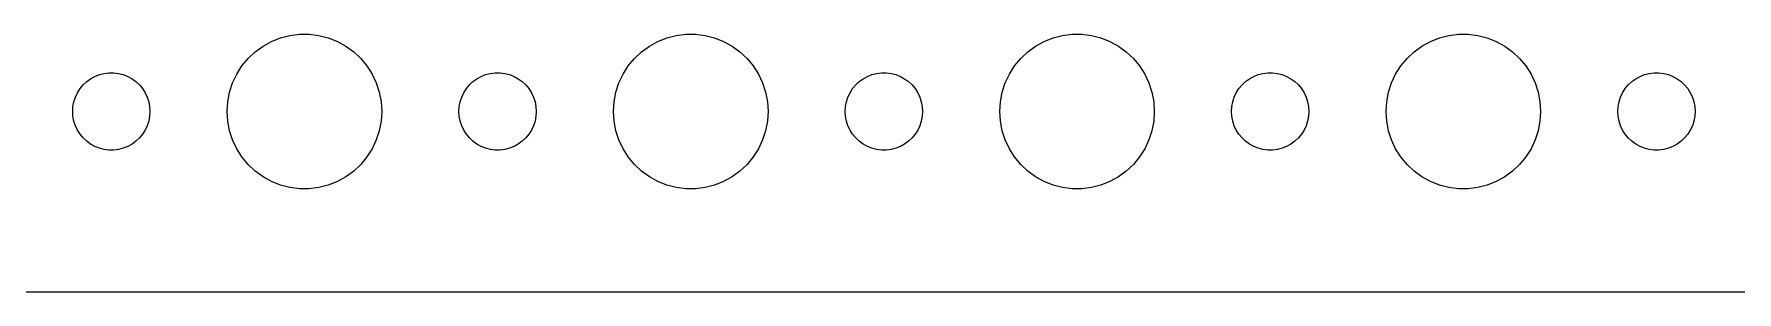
# Model space of a CAD drawing. Header units: metres. Extents: x -134 to 134, y 176 to 508.
# Drawn here: x -3 to 63.1, y 404 to 414 of the extents above; entities that cross this region are included whole.
import ezdxf

# ---------------------------------------------------------------- set-up
doc = ezdxf.new("R2010")
doc.units = ezdxf.units.M

msp = doc.modelspace()

# ---------------------------------------------------------------- linework, layer by layer
for p, q in [((6.57294, 413.853), (6.93785, 413.947)), ((6.93785, 413.947), (7.31161, 413.994)), ((7.31161, 413.994), (7.68837, 413.994)), ((7.68837, 413.994), (8.06213, 413.947)), ((8.06213, 413.947), (8.42705, 413.853)), ((21.5729, 413.853), (21.9379, 413.947)), ((21.9379, 413.947), (22.3116, 413.994)), ((22.3116, 413.994), (22.6884, 413.994)), ((22.6884, 413.994), (23.0621, 413.947)), ((23.0621, 413.947), (23.427, 413.853)), ((36.5729, 413.853), (36.9379, 413.947)), ((36.9379, 413.947), (37.3116, 413.994)), ((37.3116, 413.994), (37.6884, 413.994)), ((37.6884, 413.994), (38.0621, 413.947)), ((38.0621, 413.947), (38.427, 413.853)), ((51.5729, 413.853), (51.9379, 413.947)), ((51.9379, 413.947), (52.3116, 413.994)), ((52.3116, 413.994), (52.6884, 413.994)), ((52.6884, 413.994), (53.0621, 413.947)), ((53.0621, 413.947), (53.427, 413.853)), ((5.31308, 413.054), (5.58772, 413.312)), ((5.58772, 413.312), (5.89252, 413.533)), ((5.89252, 413.533), (6.22266, 413.714)), ((6.22266, 413.714), (6.57294, 413.853)), ((8.42705, 413.853), (8.77733, 413.714)), ((8.77733, 413.714), (9.10747, 413.533)), ((9.10747, 413.533), (9.41226, 413.312)), ((9.41226, 413.312), (9.6869, 413.054)), ((20.3131, 413.054), (20.5877, 413.312)), ((20.5877, 413.312), (20.8925, 413.533)), ((20.8925, 413.533), (21.2227, 413.714)), ((21.2227, 413.714), (21.5729, 413.853)), ((23.427, 413.853), (23.7773, 413.714)), ((23.7773, 413.714), (24.1075, 413.533)), ((24.1075, 413.533), (24.4123, 413.312)), ((24.4123, 413.312), (24.6869, 413.054)), ((35.3131, 413.054), (35.5877, 413.312)), ((35.5877, 413.312), (35.8925, 413.533)), ((35.8925, 413.533), (36.2227, 413.714)), ((36.2227, 413.714), (36.5729, 413.853)), ((38.427, 413.853), (38.7773, 413.714)), ((38.7773, 413.714), (39.1075, 413.533)), ((39.1075, 413.533), (39.4123, 413.312)), ((39.4123, 413.312), (39.6869, 413.054)), ((50.3131, 413.054), (50.5877, 413.312)), ((50.5877, 413.312), (50.8925, 413.533)), ((50.8925, 413.533), (51.2227, 413.714)), ((51.2227, 413.714), (51.5729, 413.853)), ((53.427, 413.853), (53.7773, 413.714)), ((53.7773, 413.714), (54.1075, 413.533)), ((54.1075, 413.533), (54.4123, 413.312)), ((54.4123, 413.312), (54.6869, 413.054)), ((4.87108, 412.445), (5.07294, 412.763)), ((5.07294, 412.763), (5.31308, 413.054)), ((9.6869, 413.054), (9.92705, 412.763)), ((9.92705, 412.763), (10.1289, 412.445)), ((19.8711, 412.445), (20.0729, 412.763)), ((20.0729, 412.763), (20.3131, 413.054)), ((24.6869, 413.054), (24.927, 412.763)), ((24.927, 412.763), (25.1289, 412.445)), ((34.8711, 412.445), (35.0729, 412.763)), ((35.0729, 412.763), (35.3131, 413.054)), ((39.6869, 413.054), (39.927, 412.763)), ((39.927, 412.763), (40.1289, 412.445)), ((49.8711, 412.445), (50.0729, 412.763)), ((50.0729, 412.763), (50.3131, 413.054)), ((54.6869, 413.054), (54.927, 412.763)), ((54.927, 412.763), (55.1289, 412.445)), ((-1.21352, 411.882), (-1.09344, 412.027)), ((-1.09344, 412.027), (-0.95613, 412.156)), ((-0.95613, 412.156), (-0.80373, 412.266)), ((-0.80373, 412.266), (-0.63866, 412.357)), ((-0.63866, 412.357), (-0.46352, 412.427)), ((-0.46352, 412.427), (-0.28107, 412.473)), ((-0.28107, 412.473), (-0.09418, 412.497)), ((-0.09418, 412.497), (0.09418, 412.497)), ((0.09418, 412.497), (0.28107, 412.473)), ((0.28107, 412.473), (0.46352, 412.427)), ((0.46352, 412.427), (0.63866, 412.357)), ((0.63866, 412.357), (0.80373, 412.266)), ((0.80373, 412.266), (0.95613, 412.156)), ((0.95613, 412.156), (1.09344, 412.027)), ((1.09344, 412.027), (1.21352, 411.882)), ((4.59424, 411.746), (4.71066, 412.104)), ((4.71066, 412.104), (4.87108, 412.445)), ((10.1289, 412.445), (10.2893, 412.104)), ((10.2893, 412.104), (10.4057, 411.746)), ((13.7865, 411.882), (13.9065, 412.027)), ((13.9065, 412.027), (14.0439, 412.156)), ((14.0439, 412.156), (14.1963, 412.266)), ((14.1963, 412.266), (14.3613, 412.357)), ((14.3613, 412.357), (14.5365, 412.427)), ((14.5365, 412.427), (14.7189, 412.473)), ((14.7189, 412.473), (14.9058, 412.497)), ((14.9058, 412.497), (15.0942, 412.497)), ((15.0942, 412.497), (15.2811, 412.473)), ((15.2811, 412.473), (15.4635, 412.427)), ((15.4635, 412.427), (15.6387, 412.357)), ((15.6387, 412.357), (15.8037, 412.266)), ((15.8037, 412.266), (15.9561, 412.156)), ((15.9561, 412.156), (16.0934, 412.027)), ((16.0934, 412.027), (16.2135, 411.882)), ((19.5942, 411.746), (19.7107, 412.104)), ((19.7107, 412.104), (19.8711, 412.445)), ((25.1289, 412.445), (25.2893, 412.104)), ((25.2893, 412.104), (25.4057, 411.746)), ((28.7865, 411.882), (28.9065, 412.027)), ((28.9065, 412.027), (29.0439, 412.156)), ((29.0439, 412.156), (29.1963, 412.266)), ((29.1963, 412.266), (29.3613, 412.357)), ((29.3613, 412.357), (29.5365, 412.427)), ((29.5365, 412.427), (29.7189, 412.473)), ((29.7189, 412.473), (29.9058, 412.497)), ((29.9058, 412.497), (30.0942, 412.497)), ((30.0942, 412.497), (30.2811, 412.473)), ((30.2811, 412.473), (30.4635, 412.427)), ((30.4635, 412.427), (30.6387, 412.357)), ((30.6387, 412.357), (30.8037, 412.266)), ((30.8037, 412.266), (30.9561, 412.156)), ((30.9561, 412.156), (31.0934, 412.027)), ((31.0934, 412.027), (31.2135, 411.882)), ((34.5942, 411.746), (34.7107, 412.104)), ((34.7107, 412.104), (34.8711, 412.445)), ((40.1289, 412.445), (40.2893, 412.104)), ((40.2893, 412.104), (40.4057, 411.746)), ((43.7865, 411.882), (43.9065, 412.027)), ((43.9065, 412.027), (44.0439, 412.156)), ((44.0439, 412.156), (44.1963, 412.266)), ((44.1963, 412.266), (44.3613, 412.357)), ((44.3613, 412.357), (44.5365, 412.427)), ((44.5365, 412.427), (44.7189, 412.473)), ((44.7189, 412.473), (44.9058, 412.497)), ((44.9058, 412.497), (45.0942, 412.497)), ((45.0942, 412.497), (45.2811, 412.473)), ((45.2811, 412.473), (45.4635, 412.427)), ((45.4635, 412.427), (45.6387, 412.357)), ((45.6387, 412.357), (45.8037, 412.266)), ((45.8037, 412.266), (45.9561, 412.156)), ((45.9561, 412.156), (46.0934, 412.027)), ((46.0934, 412.027), (46.2135, 411.882)), ((49.5942, 411.746), (49.7107, 412.104)), ((49.7107, 412.104), (49.8711, 412.445)), ((55.1289, 412.445), (55.2893, 412.104)), ((55.2893, 412.104), (55.4057, 411.746)), ((58.7865, 411.882), (58.9065, 412.027)), ((58.9065, 412.027), (59.0439, 412.156)), ((59.0439, 412.156), (59.1963, 412.266)), ((59.1963, 412.266), (59.3613, 412.357)), ((59.3613, 412.357), (59.5365, 412.427)), ((59.5365, 412.427), (59.7189, 412.473)), ((59.7189, 412.473), (59.9058, 412.497)), ((59.9058, 412.497), (60.0942, 412.497)), ((60.0942, 412.497), (60.2811, 412.473)), ((60.2811, 412.473), (60.4635, 412.427)), ((60.4635, 412.427), (60.6387, 412.357)), ((60.6387, 412.357), (60.8037, 412.266)), ((60.8037, 412.266), (60.9561, 412.156)), ((60.9561, 412.156), (61.0934, 412.027)), ((61.0934, 412.027), (61.2135, 411.882)), ((-1.48816, 411.188), (-1.45287, 411.373)), ((-1.45287, 411.373), (-1.39465, 411.552)), ((-1.39465, 411.552), (-1.31445, 411.723)), ((-1.31445, 411.723), (-1.21352, 411.882)), ((1.21352, 411.882), (1.31445, 411.723)), ((1.31445, 411.723), (1.39465, 411.552)), ((1.39465, 411.552), (1.45287, 411.373)), ((1.45287, 411.373), (1.48816, 411.188)), ((4.5, 411), (4.52365, 411.376)), ((4.52365, 411.376), (4.59424, 411.746)), ((10.4057, 411.746), (10.4763, 411.376)), ((10.4763, 411.376), (10.5, 411)), ((13.5118, 411.188), (13.5471, 411.373)), ((13.5471, 411.373), (13.6053, 411.552)), ((13.6053, 411.552), (13.6855, 411.723)), ((13.6855, 411.723), (13.7865, 411.882)), ((16.2135, 411.882), (16.3145, 411.723)), ((16.3145, 411.723), (16.3947, 411.552)), ((16.3947, 411.552), (16.4529, 411.373)), ((16.4529, 411.373), (16.4882, 411.188)), ((19.5, 411), (19.5237, 411.376)), ((19.5237, 411.376), (19.5942, 411.746)), ((25.4057, 411.746), (25.4763, 411.376)), ((25.4763, 411.376), (25.5, 411)), ((28.5118, 411.188), (28.5471, 411.373)), ((28.5471, 411.373), (28.6053, 411.552)), ((28.6053, 411.552), (28.6855, 411.723)), ((28.6855, 411.723), (28.7865, 411.882)), ((31.2135, 411.882), (31.3145, 411.723)), ((31.3145, 411.723), (31.3947, 411.552)), ((31.3947, 411.552), (31.4529, 411.373)), ((31.4529, 411.373), (31.4882, 411.188)), ((34.5, 411), (34.5237, 411.376)), ((34.5237, 411.376), (34.5942, 411.746)), ((40.4057, 411.746), (40.4763, 411.376)), ((40.4763, 411.376), (40.5, 411)), ((43.5118, 411.188), (43.5471, 411.373)), ((43.5471, 411.373), (43.6053, 411.552)), ((43.6053, 411.552), (43.6855, 411.723)), ((43.6855, 411.723), (43.7865, 411.882)), ((46.2135, 411.882), (46.3145, 411.723)), ((46.3145, 411.723), (46.3947, 411.552)), ((46.3947, 411.552), (46.4529, 411.373)), ((46.4529, 411.373), (46.4882, 411.188)), ((49.5, 411), (49.5237, 411.376)), ((49.5237, 411.376), (49.5942, 411.746)), ((55.4057, 411.746), (55.4763, 411.376)), ((55.4763, 411.376), (55.5, 411)), ((58.5118, 411.188), (58.5471, 411.373)), ((58.5471, 411.373), (58.6053, 411.552)), ((58.6053, 411.552), (58.6855, 411.723)), ((58.6855, 411.723), (58.7865, 411.882)), ((61.2135, 411.882), (61.3145, 411.723)), ((61.3145, 411.723), (61.3947, 411.552)), ((61.3947, 411.552), (61.4529, 411.373)), ((61.4529, 411.373), (61.4882, 411.188)), ((-1.5, 411), (-1.48816, 411.188)), ((-1.48816, 410.812), (-1.5, 411)), ((-1.45287, 410.627), (-1.48816, 410.812)), ((1.48816, 410.812), (1.45287, 410.627)), ((1.48816, 411.188), (1.5, 411)), ((1.5, 411), (1.48816, 410.812)), ((4.52365, 410.624), (4.5, 411)), ((10.5, 411), (10.4763, 410.624)), ((13.5, 411), (13.5118, 411.188)), ((13.5118, 410.812), (13.5, 411)), ((13.5471, 410.627), (13.5118, 410.812)), ((16.4882, 410.812), (16.4529, 410.627)), ((16.4882, 411.188), (16.5, 411)), ((16.5, 411), (16.4882, 410.812)), ((19.5237, 410.624), (19.5, 411)), ((25.5, 411), (25.4763, 410.624)), ((28.5, 411), (28.5118, 411.188)), ((28.5118, 410.812), (28.5, 411)), ((28.5471, 410.627), (28.5118, 410.812)), ((31.4882, 410.812), (31.4529, 410.627)), ((31.4882, 411.188), (31.5, 411)), ((31.5, 411), (31.4882, 410.812)), ((34.5237, 410.624), (34.5, 411)), ((40.5, 411), (40.4763, 410.624)), ((43.5, 411), (43.5118, 411.188)), ((43.5118, 410.812), (43.5, 411)), ((43.5471, 410.627), (43.5118, 410.812)), ((46.4882, 410.812), (46.4529, 410.627)), ((46.4882, 411.188), (46.5, 411)), ((46.5, 411), (46.4882, 410.812)), ((49.5237, 410.624), (49.5, 411)), ((55.5, 411), (55.4763, 410.624)), ((58.5, 411), (58.5118, 411.188)), ((58.5118, 410.812), (58.5, 411)), ((58.5471, 410.627), (58.5118, 410.812)), ((61.4882, 410.812), (61.4529, 410.627)), ((61.4882, 411.188), (61.5, 411)), ((61.5, 411), (61.4882, 410.812)), ((-1.39465, 410.448), (-1.45287, 410.627)), ((-1.31445, 410.277), (-1.39465, 410.448)), ((-1.21352, 410.118), (-1.31445, 410.277)), ((-1.09344, 409.973), (-1.21352, 410.118)), ((1.21352, 410.118), (1.09344, 409.973)), ((1.31445, 410.277), (1.21352, 410.118)), ((1.39465, 410.448), (1.31445, 410.277)), ((1.45287, 410.627), (1.39465, 410.448)), ((4.59424, 410.254), (4.52365, 410.624)), ((4.71066, 409.896), (4.59424, 410.254)), ((10.4057, 410.254), (10.2893, 409.896)), ((10.4763, 410.624), (10.4057, 410.254)), ((13.6053, 410.448), (13.5471, 410.627)), ((13.6855, 410.277), (13.6053, 410.448)), ((13.7865, 410.118), (13.6855, 410.277)), ((13.9065, 409.973), (13.7865, 410.118)), ((16.2135, 410.118), (16.0934, 409.973)), ((16.3145, 410.277), (16.2135, 410.118)), ((16.3947, 410.448), (16.3145, 410.277)), ((16.4529, 410.627), (16.3947, 410.448)), ((19.5942, 410.254), (19.5237, 410.624)), ((19.7107, 409.896), (19.5942, 410.254)), ((25.4057, 410.254), (25.2893, 409.896)), ((25.4763, 410.624), (25.4057, 410.254)), ((28.6053, 410.448), (28.5471, 410.627)), ((28.6855, 410.277), (28.6053, 410.448)), ((28.7865, 410.118), (28.6855, 410.277)), ((28.9065, 409.973), (28.7865, 410.118)), ((31.2135, 410.118), (31.0934, 409.973)), ((31.3145, 410.277), (31.2135, 410.118)), ((31.3947, 410.448), (31.3145, 410.277)), ((31.4529, 410.627), (31.3947, 410.448)), ((34.5942, 410.254), (34.5237, 410.624)), ((34.7107, 409.896), (34.5942, 410.254)), ((40.4057, 410.254), (40.2893, 409.896)), ((40.4763, 410.624), (40.4057, 410.254)), ((43.6053, 410.448), (43.5471, 410.627)), ((43.6855, 410.277), (43.6053, 410.448)), ((43.7865, 410.118), (43.6855, 410.277)), ((43.9065, 409.973), (43.7865, 410.118)), ((46.2135, 410.118), (46.0934, 409.973)), ((46.3145, 410.277), (46.2135, 410.118)), ((46.3947, 410.448), (46.3145, 410.277)), ((46.4529, 410.627), (46.3947, 410.448)), ((49.5942, 410.254), (49.5237, 410.624)), ((49.7107, 409.896), (49.5942, 410.254)), ((55.4057, 410.254), (55.2893, 409.896)), ((55.4763, 410.624), (55.4057, 410.254)), ((58.6053, 410.448), (58.5471, 410.627)), ((58.6855, 410.277), (58.6053, 410.448)), ((58.7865, 410.118), (58.6855, 410.277)), ((58.9065, 409.973), (58.7865, 410.118)), ((61.2135, 410.118), (61.0934, 409.973)), ((61.3145, 410.277), (61.2135, 410.118)), ((61.3947, 410.448), (61.3145, 410.277)), ((61.4529, 410.627), (61.3947, 410.448)), ((-0.95613, 409.844), (-1.09344, 409.973)), ((-0.80373, 409.734), (-0.95613, 409.844)), ((-0.63866, 409.643), (-0.80373, 409.734)), ((-0.46352, 409.573), (-0.63866, 409.643)), ((-0.28107, 409.527), (-0.46352, 409.573)), ((-0.09418, 409.503), (-0.28107, 409.527)), ((0.09418, 409.503), (-0.09418, 409.503)), ((0.28107, 409.527), (0.09418, 409.503)), ((0.46352, 409.573), (0.28107, 409.527)), ((0.63866, 409.643), (0.46352, 409.573)), ((0.80373, 409.734), (0.63866, 409.643)), ((0.95613, 409.844), (0.80373, 409.734)), ((1.09344, 409.973), (0.95613, 409.844)), ((4.87108, 409.555), (4.71066, 409.896)), ((5.07294, 409.237), (4.87108, 409.555)), ((10.1289, 409.555), (9.92705, 409.237)), ((10.2893, 409.896), (10.1289, 409.555)), ((14.0439, 409.844), (13.9065, 409.973)), ((14.1963, 409.734), (14.0439, 409.844)), ((14.3613, 409.643), (14.1963, 409.734)), ((14.5365, 409.573), (14.3613, 409.643)), ((14.7189, 409.527), (14.5365, 409.573)), ((14.9058, 409.503), (14.7189, 409.527)), ((15.0942, 409.503), (14.9058, 409.503)), ((15.2811, 409.527), (15.0942, 409.503)), ((15.4635, 409.573), (15.2811, 409.527)), ((15.6387, 409.643), (15.4635, 409.573)), ((15.8037, 409.734), (15.6387, 409.643)), ((15.9561, 409.844), (15.8037, 409.734)), ((16.0934, 409.973), (15.9561, 409.844)), ((19.8711, 409.555), (19.7107, 409.896)), ((20.0729, 409.237), (19.8711, 409.555)), ((25.1289, 409.555), (24.927, 409.237)), ((25.2893, 409.896), (25.1289, 409.555)), ((29.0439, 409.844), (28.9065, 409.973)), ((29.1963, 409.734), (29.0439, 409.844)), ((29.3613, 409.643), (29.1963, 409.734)), ((29.5365, 409.573), (29.3613, 409.643)), ((29.7189, 409.527), (29.5365, 409.573)), ((29.9058, 409.503), (29.7189, 409.527)), ((30.0942, 409.503), (29.9058, 409.503)), ((30.2811, 409.527), (30.0942, 409.503)), ((30.4635, 409.573), (30.2811, 409.527)), ((30.6387, 409.643), (30.4635, 409.573)), ((30.8037, 409.734), (30.6387, 409.643)), ((30.9561, 409.844), (30.8037, 409.734)), ((31.0934, 409.973), (30.9561, 409.844)), ((34.8711, 409.555), (34.7107, 409.896)), ((35.0729, 409.237), (34.8711, 409.555)), ((40.1289, 409.555), (39.927, 409.237)), ((40.2893, 409.896), (40.1289, 409.555)), ((44.0439, 409.844), (43.9065, 409.973)), ((44.1963, 409.734), (44.0439, 409.844)), ((44.3613, 409.643), (44.1963, 409.734)), ((44.5365, 409.573), (44.3613, 409.643)), ((44.7189, 409.527), (44.5365, 409.573)), ((44.9058, 409.503), (44.7189, 409.527)), ((45.0942, 409.503), (44.9058, 409.503)), ((45.2811, 409.527), (45.0942, 409.503)), ((45.4635, 409.573), (45.2811, 409.527)), ((45.6387, 409.643), (45.4635, 409.573)), ((45.8037, 409.734), (45.6387, 409.643)), ((45.9561, 409.844), (45.8037, 409.734)), ((46.0934, 409.973), (45.9561, 409.844)), ((49.8711, 409.555), (49.7107, 409.896)), ((50.0729, 409.237), (49.8711, 409.555)), ((55.1289, 409.555), (54.927, 409.237)), ((55.2893, 409.896), (55.1289, 409.555)), ((59.0439, 409.844), (58.9065, 409.973)), ((59.1963, 409.734), (59.0439, 409.844)), ((59.3613, 409.643), (59.1963, 409.734)), ((59.5365, 409.573), (59.3613, 409.643)), ((59.7189, 409.527), (59.5365, 409.573)), ((59.9058, 409.503), (59.7189, 409.527)), ((60.0942, 409.503), (59.9058, 409.503)), ((60.2811, 409.527), (60.0942, 409.503)), ((60.4635, 409.573), (60.2811, 409.527)), ((60.6387, 409.643), (60.4635, 409.573)), ((60.8037, 409.734), (60.6387, 409.643)), ((60.9561, 409.844), (60.8037, 409.734)), ((61.0934, 409.973), (60.9561, 409.844)), ((5.31308, 408.946), (5.07294, 409.237)), ((5.58772, 408.688), (5.31308, 408.946)), ((5.89252, 408.467), (5.58772, 408.688)), ((9.41226, 408.688), (9.10747, 408.467)), ((9.6869, 408.946), (9.41226, 408.688)), ((9.92705, 409.237), (9.6869, 408.946)), ((20.3131, 408.946), (20.0729, 409.237)), ((20.5877, 408.688), (20.3131, 408.946)), ((20.8925, 408.467), (20.5877, 408.688)), ((24.4123, 408.688), (24.1075, 408.467)), ((24.6869, 408.946), (24.4123, 408.688)), ((24.927, 409.237), (24.6869, 408.946)), ((35.3131, 408.946), (35.0729, 409.237)), ((35.5877, 408.688), (35.3131, 408.946)), ((35.8925, 408.467), (35.5877, 408.688)), ((39.4123, 408.688), (39.1075, 408.467)), ((39.6869, 408.946), (39.4123, 408.688)), ((39.927, 409.237), (39.6869, 408.946)), ((50.3131, 408.946), (50.0729, 409.237)), ((50.5877, 408.688), (50.3131, 408.946)), ((50.8925, 408.467), (50.5877, 408.688)), ((54.4123, 408.688), (54.1075, 408.467)), ((54.6869, 408.946), (54.4123, 408.688)), ((54.927, 409.237), (54.6869, 408.946)), ((6.22266, 408.286), (5.89252, 408.467)), ((6.57294, 408.147), (6.22266, 408.286)), ((6.93785, 408.053), (6.57294, 408.147)), ((7.31161, 408.006), (6.93785, 408.053)), ((7.68837, 408.006), (7.31161, 408.006)), ((8.06213, 408.053), (7.68837, 408.006)), ((8.42705, 408.147), (8.06213, 408.053)), ((8.77733, 408.286), (8.42705, 408.147)), ((9.10747, 408.467), (8.77733, 408.286)), ((21.2227, 408.286), (20.8925, 408.467)), ((21.5729, 408.147), (21.2227, 408.286)), ((21.9379, 408.053), (21.5729, 408.147)), ((22.3116, 408.006), (21.9379, 408.053)), ((22.6884, 408.006), (22.3116, 408.006)), ((23.0621, 408.053), (22.6884, 408.006)), ((23.427, 408.147), (23.0621, 408.053)), ((23.7773, 408.286), (23.427, 408.147)), ((24.1075, 408.467), (23.7773, 408.286)), ((36.2227, 408.286), (35.8925, 408.467)), ((36.5729, 408.147), (36.2227, 408.286)), ((36.9379, 408.053), (36.5729, 408.147)), ((37.3116, 408.006), (36.9379, 408.053)), ((37.6884, 408.006), (37.3116, 408.006)), ((38.0621, 408.053), (37.6884, 408.006)), ((38.427, 408.147), (38.0621, 408.053)), ((38.7773, 408.286), (38.427, 408.147)), ((39.1075, 408.467), (38.7773, 408.286)), ((51.2227, 408.286), (50.8925, 408.467)), ((51.5729, 408.147), (51.2227, 408.286)), ((51.9379, 408.053), (51.5729, 408.147)), ((52.3116, 408.006), (51.9379, 408.053)), ((52.6884, 408.006), (52.3116, 408.006)), ((53.0621, 408.053), (52.6884, 408.006)), ((53.427, 408.147), (53.0621, 408.053)), ((53.7773, 408.286), (53.427, 408.147)), ((54.1075, 408.467), (53.7773, 408.286)), ((-129.814, 404.01), (129.814, 404.01))]:
    msp.add_line(p, q)

doc.saveas('drawing.dxf')
